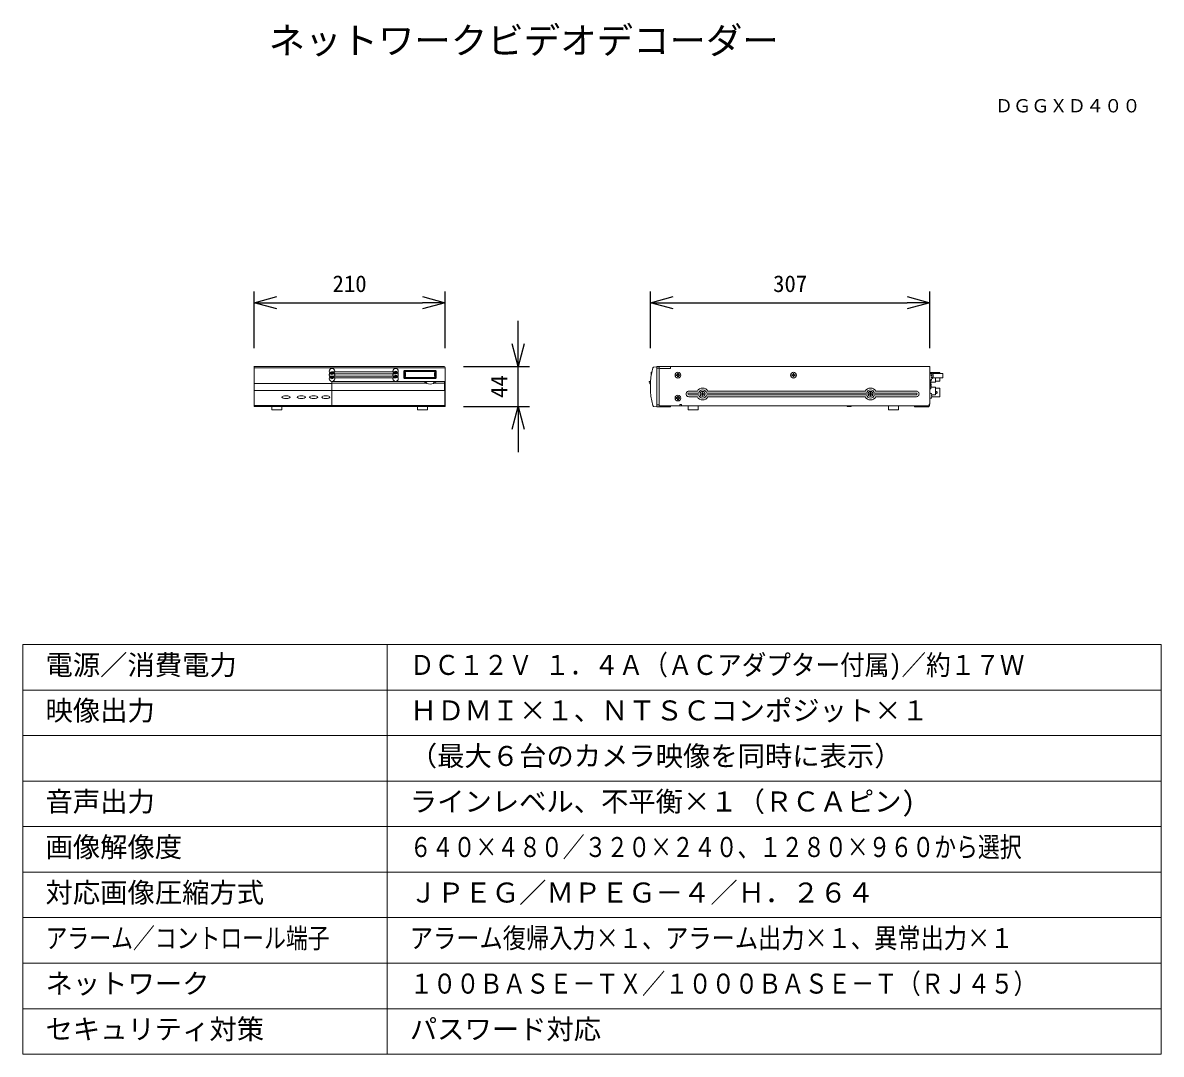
# Model space of a CAD drawing. Units: millimetres, scale not verified. Extents: x -62 to 62, y -56 to 57.
import ezdxf
from ezdxf.enums import TextEntityAlignment as Align

# ---------------------------------------------------------------- set-up
doc = ezdxf.new("R2010")
doc.units = ezdxf.units.MM
doc.header["$LTSCALE"] = 0.125
for name, color, linetype in [('0-0_0', 7, 'Continuous'), ('0-2_MOJI1', 7, 'Continuous'), ('0-4_TOUROKU', 7, 'Continuous'), ('0-5_SUNPO', 7, 'Continuous')]:
    doc.layers.add(name, color=color, linetype=linetype)
doc.layers.add('0-3_WAKU', color=1, linetype='Continuous', lineweight=18)
doc.layers.add('0-6_GAIKEI', color=1, linetype='Continuous', lineweight=18)
doc.styles.add('ＭＳ ゴシック', font='')
doc.styles.get('ＭＳ ゴシック').set_extended_font_data('MS Gothic')

# ---------------------------------------------------------------- blocks, each defined once
blk = doc.blocks.new('_Open30')
at = {"layer": '0-0_0'}
blk.add_line((0, 0), (-1, 0), dxfattribs=at)
blk.add_lwpolyline([(-1, 0.26795), (0, 0), (-1, -0.26795)], dxfattribs=at)
blk = doc.blocks.new('D1')
at = {"layer": '0-5_SUNPO'}
for p, q in [((56.3886, 335.0383), (56.3886, 337.5383)), ((50.3886, 332.5383), (57.6386, 332.5383)), ((56.3886, 328.1383), (56.3886, 332.5383)), ((50.3886, 328.1383), (57.6386, 328.1383)), ((56.3886, 325.6383), (56.3886, 323.1383))]:
    blk.add_line(p, q, dxfattribs=at)
at = {"layer": '0-5_SUNPO', "xscale": 2.5, "yscale": 2.5}
for p, rotation in [((56.3886, 332.5383), 270), ((56.3886, 328.1383), 90)]:
    blk.add_blockref('_Open30', p, dxfattribs=dict(at, rotation=rotation))
at = {"layer": '0-5_SUNPO', "style": 'ＭＳ ゴシック'}
blk.add_text('44', height=1.833, rotation=90, dxfattribs=at).set_placement((55.7636, 329.0883), align=Align.BOTTOM_LEFT)
blk = doc.blocks.new('D2')
at = {"layer": '0-5_SUNPO'}
for p, q in [((27.3886, 334.5383), (27.3886, 340.7883)), ((48.3886, 334.5383), (48.3886, 340.7883)), ((29.8886, 339.5383), (45.8886, 339.5383))]:
    blk.add_line(p, q, dxfattribs=at)
at = {"layer": '0-5_SUNPO', "xscale": 2.5, "yscale": 2.5, "rotation": 180}
blk.add_blockref('_Open30', (27.3886, 339.5383), dxfattribs=at)
at = {"layer": '0-5_SUNPO', "xscale": 2.5, "yscale": 2.5}
blk.add_blockref('_Open30', (48.3886, 339.5383), dxfattribs=at)
at = {"layer": '0-5_SUNPO', "style": 'ＭＳ ゴシック'}
blk.add_text('210', height=1.833, dxfattribs=at).set_placement((36.0136, 340.1633), align=Align.BOTTOM_LEFT)
blk = doc.blocks.new('D3')
at = {"layer": '0-5_SUNPO'}
for p, q in [((70.9114, 334.5383), (70.9114, 340.7883)), ((101.6114, 334.5383), (101.6114, 340.7883)), ((73.4114, 339.5383), (99.1114, 339.5383))]:
    blk.add_line(p, q, dxfattribs=at)
at = {"layer": '0-5_SUNPO', "xscale": 2.5, "yscale": 2.5, "rotation": 180}
blk.add_blockref('_Open30', (70.9114, 339.5383), dxfattribs=at)
at = {"layer": '0-5_SUNPO', "xscale": 2.5, "yscale": 2.5}
blk.add_blockref('_Open30', (101.6114, 339.5383), dxfattribs=at)
at = {"layer": '0-5_SUNPO', "style": 'ＭＳ ゴシック'}
blk.add_text('307', height=1.833, dxfattribs=at).set_placement((84.3864, 340.1633), align=Align.BOTTOM_LEFT)

msp = doc.modelspace()

# ---------------------------------------------------------------- linework, layer by layer
at = {"layer": '0-3_WAKU', "color": 4}
for p, q in [((-62.5, -56.5), (-62.5, -11.5)), ((-62.5, -11.5), (62.5, -11.5)), ((-22.5, -56.5), (-22.5, -11.5)), ((62.5, -56.5), (62.5, -11.5)), ((-62.5, -56.5), (62.5, -56.5))]:
    msp.add_line(p, q, dxfattribs=at)
at = {"layer": '0-3_WAKU'}
for p, q in [((62.5, -16.5), (-62.5, -16.5)), ((62.5, -21.5), (-62.5, -21.5)), ((62.5, -26.5), (-62.5, -26.5)), ((-62.5, -31.5), (62.5, -31.5)), ((-62.5, -36.5), (62.5, -36.5)), ((-62.5, -41.5), (62.5, -41.5)), ((-62.5, -46.5), (62.5, -46.5)), ((-62.5, -51.5), (62.5, -51.5))]:
    msp.add_line(p, q, dxfattribs=at)
at = {"layer": '0-6_GAIKEI', "color": 7}
for p, q in [((-37.1114, 18.9441), (-37.1114, 14.6792)), ((-37.0108, 19.0383), (-16.226, 19.0383)), ((-16.1114, 14.6792), (-16.1114, 18.9237)), ((6.7633, 18.9731), (6.6628, 18.8727)), ((7.1156, 18.9855), (6.7633, 18.9731)), ((7.1156, 19.0383), (37.0212, 19.0383)), ((7.1156, 19.0383), (7.1156, 14.6087)), ((37.1114, 18.9476), (37.1114, 14.9107)), ((-37.0705, 14.6383), (-16.1524, 14.6383)), ((6.7633, 14.6412), (6.6628, 14.742)), ((7.1156, 14.6087), (6.7633, 14.6412)), ((8.6257, 14.6087), (7.1156, 14.6087)), ((8.6257, 14.7093), (37.0209, 14.7093)), ((8.6257, 14.7093), (8.6257, 14.6087)), ((37.0209, 14.9107), (37.0209, 14.7093)), ((37.1114, 14.9107), (37.0209, 14.9107))]:
    msp.add_line(p, q, dxfattribs=at)
at = {"layer": '0-6_GAIKEI'}
for p, q in [((-16.1158, 18.8725), (-37.1101, 18.8725)), ((7.366, 18.8369), (7.1156, 18.8369)), ((7.3673, 19.0384), (7.3673, 14.6125)), ((8.6257, 18.8168), (7.4679, 18.8168)), ((8.6257, 19.0383), (8.6257, 18.8168)), ((-28.5614, 18.436), (-21.5514, 18.436)), ((-28.5614, 18.236), (-21.5514, 18.236)), ((-28.5614, 17.986), (-21.5514, 17.986)), ((-28.5614, 17.786), (-21.5514, 17.786)), ((-20.6617, 18.4649), (-20.6617, 17.8409)), ((-20.5561, 18.442), (-20.5561, 17.8436)), ((-20.536, 18.5908), (-17.224, 18.5908)), ((-20.536, 17.7151), (-17.224, 17.7151)), ((-20.5227, 17.8101), (-17.2374, 17.8101)), ((-20.5224, 18.4756), (-17.2374, 18.4756)), ((-17.2038, 18.442), (-17.2038, 17.8436)), ((-17.0982, 18.4649), (-17.0982, 17.8409)), ((6.5115, 18.4079), (6.5115, 18.1113)), ((6.5524, 18.4079), (6.5115, 18.4079)), ((37.3006, 18.3838), (37.1114, 18.3838)), ((37.3229, 18.2832), (37.1114, 18.2832)), ((37.1843, 18.1061), (37.1114, 18.1061)), ((37.1843, 17.5527), (37.1114, 17.5527)), ((37.3229, 17.7798), (37.3105, 17.7798)), ((37.3229, 18.2328), (37.3229, 18.2832)), ((37.3229, 17.8302), (37.3229, 17.7798)), ((38.2087, 18.3688), (37.3618, 18.3688)), ((37.4236, 18.2832), (37.4236, 18.2328)), ((38.531, 18.2832), (37.4236, 18.2832)), ((37.4236, 17.7798), (37.4236, 17.8302)), ((37.4236, 17.7798), (38.531, 17.7798)), ((37.7256, 17.3218), (37.7256, 17.7798)), ((38.2087, 18.2832), (38.2087, 18.3688)), ((38.2087, 17.4125), (38.2087, 17.7798)), ((38.531, 17.7798), (38.531, 18.2832)), ((-28.6349, 17.1813), (-37.0295, 17.1813)), ((-28.6349, 16.3985), (-37.0295, 16.3985)), ((-28.5746, 17.3973), (-28.5735, 14.6383)), ((-28.5746, 17.3973), (-16.1931, 17.3973)), ((-28.5745, 17.1925), (-18.1725, 17.1925)), ((-28.5745, 16.3986), (-16.1432, 16.3986)), ((-18.1483, 17.3973), (-18.1725, 17.1925)), ((-17.3971, 17.3973), (-17.3728, 17.1925)), ((-17.3728, 17.1925), (-16.1934, 17.1925)), ((-16.1931, 17.3973), (-16.1934, 16.3986)), ((-16.1432, 16.3986), (-16.1432, 14.742)), ((6.4232, 17.3973), (6.2622, 17.3973)), ((11.5686, 16.3201), (10.6392, 16.3201)), ((12.7298, 16.3201), (29.9976, 16.3201)), ((35.6114, 16.3201), (31.1592, 16.3201)), ((37.202, 17.062), (37.2233, 17.062)), ((37.202, 17.01), (37.202, 17.062)), ((37.2233, 17.01), (37.202, 17.01)), ((37.202, 16.8533), (37.2233, 16.8533)), ((37.202, 16.8014), (37.202, 16.8533)), ((37.2233, 16.8014), (37.202, 16.8014)), ((37.2042, 17.3218), (37.7256, 17.3218)), ((37.2215, 16.748), (37.7256, 16.748)), ((37.7256, 17.4125), (38.2087, 17.4125)), ((37.7256, 16.748), (37.7256, 15.9125)), ((37.7256, 16.6574), (38.2087, 16.6574)), ((38.2087, 16.6574), (38.2087, 15.701)), ((9.2548, 15.6154), (9.3807, 15.6154)), ((9.2548, 15.5148), (9.2548, 15.6154)), ((9.3807, 15.5148), (9.2548, 15.5148)), ((9.3807, 15.6154), (9.3807, 15.7413)), ((9.3807, 15.7413), (9.4815, 15.7413)), ((9.3807, 15.3889), (9.3807, 15.5148)), ((9.4815, 15.3889), (9.3807, 15.3889)), ((9.4815, 15.7413), (9.4815, 15.6154)), ((9.4815, 15.6154), (9.6072, 15.6154)), ((9.4815, 15.5148), (9.4815, 15.3889)), ((9.6072, 15.5148), (9.4815, 15.5148)), ((9.6072, 15.6154), (9.6072, 15.5148)), ((11.7076, 16.1188), (10.6392, 16.1188)), ((11.7076, 15.9174), (10.6392, 15.9174)), ((11.5686, 15.7162), (10.6392, 15.7162)), ((11.9789, 15.9929), (11.9789, 16.0432)), ((11.9789, 16.0432), (12.123, 16.0432)), ((12.123, 15.9929), (11.9789, 15.9929)), ((12.123, 16.1882), (12.1753, 16.1882)), ((12.123, 16.0432), (12.123, 16.1882)), ((12.123, 15.848), (12.123, 15.9929)), ((12.1753, 15.848), (12.123, 15.848)), ((12.1753, 16.1882), (12.1753, 16.0432)), ((12.1753, 16.0432), (12.3192, 16.0432)), ((12.1753, 15.9929), (12.1753, 15.848)), ((12.3192, 15.9929), (12.1753, 15.9929)), ((12.3192, 16.0432), (12.3192, 15.9929)), ((12.5909, 16.1188), (30.1366, 16.1188)), ((12.5909, 15.9174), (30.1366, 15.9174)), ((12.7298, 15.7162), (29.9976, 15.7162)), ((35.6114, 16.1188), (31.0202, 16.1188)), ((35.6114, 15.9174), (31.0202, 15.9174)), ((35.6114, 15.7162), (31.1591, 15.7162)), ((37.1843, 16.0933), (37.1114, 16.0933)), ((37.1843, 15.5399), (37.1114, 15.5399)), ((37.2904, 15.8425), (37.2904, 15.7905)), ((37.3118, 15.8425), (37.2904, 15.8425)), ((37.2904, 15.7905), (37.3118, 15.7905)), ((38.2087, 15.701), (37.3054, 15.701)), ((37.7256, 15.9125), (37.3086, 15.9125)), ((-37.1101, 14.7417), (-28.5736, 14.7417)), ((-16.1432, 14.742), (-28.5736, 14.742)), ((7.3689, 14.81), (7.1156, 14.81)), ((7.4679, 14.7093), (8.6257, 14.7093)), ((9.6323, 14.8604), (9.8336, 14.8604)), ((9.6323, 14.7093), (9.6323, 14.8604)), ((9.8336, 14.8604), (9.8336, 14.7093)), ((28.0109, 14.7093), (28.0109, 14.6389)), ((28.0109, 14.6389), (28.4637, 14.6389)), ((28.4637, 14.6389), (28.4637, 14.7093)), ((35.4102, 14.6087), (35.4102, 14.7093)), ((36.9203, 14.6087), (35.4102, 14.6087)), ((37.0209, 14.81), (37.0713, 14.81)), ((37.0713, 14.7093), (37.0209, 14.7093)), ((37.0713, 14.81), (37.0713, 14.7093))]:
    msp.add_line(p, q, dxfattribs=at)
for points in [[(9.3807, 18.2585), (9.4815, 18.2585), (9.4815, 18.1326), (9.6072, 18.1326), (9.6072, 18.0319), (9.4815, 18.0319), (9.4815, 17.906), (9.3807, 17.906), (9.3807, 18.0319), (9.2548, 18.0319), (9.2548, 18.1326), (9.3807, 18.1326)], [(22.0712, 18.2581), (22.172, 18.2581), (22.172, 18.1322), (22.2977, 18.1322), (22.2977, 18.0315), (22.172, 18.0315), (22.172, 17.9056), (22.0712, 17.9056), (22.0712, 18.0315), (21.9453, 18.0315), (21.9453, 18.1322), (22.0712, 18.1322)], [(30.7488, 16.0432), (30.6048, 16.0432), (30.6048, 16.1882), (30.5524, 16.1882), (30.5524, 16.0432), (30.4085, 16.0432), (30.4085, 15.9929), (30.5524, 15.9929), (30.5524, 15.848), (30.6048, 15.848), (30.6048, 15.9929), (30.7488, 15.9929)]]:
    msp.add_lwpolyline(points, close=True, dxfattribs=at)
for points in [[(37.2233, 17.4622), (37.202, 17.4622), (37.202, 17.5141), (37.2233, 17.5141)], [(37.3118, 17.8553), (37.2904, 17.8553), (37.2904, 17.8033), (37.3118, 17.8033)]]:
    msp.add_lwpolyline(points, dxfattribs=at)
at = {"layer": '0-6_GAIKEI', "color": 7}
for points in [[(-35.1614, 14.6383), (-35.1614, 14.2883), (-34.0614, 14.2883), (-34.0614, 14.6383)], [(-19.1614, 14.6383), (-19.1614, 14.2883), (-18.0614, 14.2883), (-18.0614, 14.6383)], [(10.5609, 14.7093), (10.5609, 14.2883), (11.6609, 14.2883), (11.6609, 14.7093)], [(32.5609, 14.7093), (32.5609, 14.2883), (33.6609, 14.2883), (33.6609, 14.7093)]]:
    msp.add_lwpolyline(points, dxfattribs=at)
at = {"layer": '0-6_GAIKEI'}
for centre, radius in [((-28.5474, 18.5311), 0.2955), ((-21.5654, 18.5308), 0.2952), ((-28.5473, 18.0825), 0.2969), ((-28.5474, 17.6903), 0.296), ((-28.5476, 18.1421), 0.2942), ((-28.5581, 17.8386), 0.1473), ((-28.5582, 18.2895), 0.1464), ((-28.5614, 18.336), 0.1), ((-28.5614, 17.886), 0.1), ((-28.5647, 18.3242), 0.0879), ((-28.5647, 17.8742), 0.0879), ((-28.5655, 17.9013), 0.0842), ((-28.5655, 18.3517), 0.0838), ((-21.5656, 18.0822), 0.2966), ((-21.5655, 17.69), 0.2963), ((-21.5654, 18.1417), 0.2945), ((-21.5548, 17.9336), 0.1476), ((-21.5547, 18.3829), 0.1469), ((-21.5515, 18.336), 0.1), ((-21.5515, 17.886), 0.1), ((-21.5483, 18.3476), 0.0879), ((-21.5482, 17.8977), 0.0879), ((-21.5474, 17.8707), 0.0843), ((-21.5474, 18.3204), 0.084), ((9.431, 18.0823), 0.3171), ((22.1215, 18.0819), 0.3171), ((12.1493, 16.0182), 0.2768), ((30.5784, 16.0182), 0.2768), ((9.431, 15.5651), 0.3171)]:
    msp.add_circle(centre, radius, dxfattribs=at)
at = {"layer": '0-6_GAIKEI', "color": 7}
for centre, radius, start, end in [((-37.0164, 18.9434), 0.0951, 86.62333, 179.56389), ((-16.226, 18.9237), 0.1146, 0, 90), ((15.0064, 16.8073), 8.5955, 166.09666, 193.90334), ((37.0259, 18.9527), 0.0857, 356.59155, 93.15073), ((-37.0705, 14.6792), 0.0409, 180, 270), ((-16.1524, 14.6792), 0.0409, 270, 0)]:
    msp.add_arc(centre, radius, start, end, dxfattribs=at)
at = {"layer": '0-6_GAIKEI'}
for centre, radius, start, end in [((7.4679, 18.7161), 0.1007, 89.9998, 179.96006), ((-20.536, 18.465), 0.1257, 89.98399, 180.08021), ((-20.536, 17.8407), 0.1257, 179.91979, 270.01601), ((-20.5224, 18.4418), 0.0338, 90.10203, 179.65774), ((-20.5224, 17.8438), 0.0338, 180.34226, 269.89797), ((-21.4723, 18.1433), 1.0063, 340.66788, 19.28357), ((-16.2876, 18.1433), 1.0063, 160.71643, 199.33212), ((-17.2375, 18.4418), 0.0338, 0.34226, 89.89797), ((-17.2375, 17.8438), 0.0338, 270.10203, 359.65774), ((-17.2239, 18.465), 0.1257, 359.91979, 90.01601), ((-17.2239, 17.8407), 0.1257, 269.98399, 0.08021), ((37.1732, 17.9966), 0.1098, 28.00287, 84.19429), ((37.1732, 17.662), 0.1098, 275.80571, 331.99713), ((36.79, 17.5265), 0.4335, 358.3658, 4.89769), ((36.9255, 17.8729), 0.3867, 357.38495, 26.95233), ((36.9255, 17.7857), 0.3867, 333.04767, 2.61505), ((37.3015, 18.2555), 0.1283, 12.48513, 90.42392), ((37.3054, 17.8042), 0.1252, 267.786, 348.71833), ((38.4281, 18.0315), 1.1234, 169.67626, 190.32374), ((36.9082, 18.0315), 0.5533, 338.6638, 21.3362), ((-17.7725, 17.9488), 0.8557, 220.12446, 319.87554), ((6.6466, 17.3986), 0.3844, 180.18206, 232.63972), ((10.6391, 16.0181), 0.3019, 89.96657, 270.03343), ((12.1493, 16.0182), 0.6546, 27.46731, 152.53269), ((12.1493, 16.0182), 0.4531, 12.83504, 167.16496), ((30.5784, 16.0182), 0.6546, 27.46731, 152.53269), ((30.5784, 16.0182), 0.4531, 12.83504, 167.16496), ((35.6116, 16.0181), 0.3019, 269.96657, 90.03343), ((37.0709, 17.3376), 0.131, 288.03199, 339.77359), ((37.0709, 16.978), 0.131, 20.22641, 71.96801), ((37.0709, 16.6768), 0.131, 288.03199, 339.77359), ((36.8483, 17.0812), 0.3755, 357.07414, 28.70813), ((36.79, 17.4498), 0.4335, 338.68675, 1.6342), ((36.79, 16.8657), 0.4335, 358.3658, 21.31325), ((36.79, 16.789), 0.4335, 338.68675, 1.6342), ((36.6377, 17.0071), 0.5857, 352.60078, 0.2832), ((37.8162, 16.1791), 0.0997, 204.61616, 155.38384), ((10.6393, 16.0181), 0.1007, 90.02006, 269.97994), ((12.1493, 16.0182), 0.6546, 207.47426, 332.52574), ((12.1493, 16.0182), 0.4531, 192.84418, 347.15582), ((30.5784, 16.0182), 0.6546, 207.47426, 332.52574), ((30.5784, 16.0182), 0.4531, 192.84418, 347.15582), ((35.6114, 16.0181), 0.1007, 270.02006, 89.97994), ((37.1732, 15.9838), 0.1098, 28.00287, 84.19429), ((37.1732, 15.6492), 0.1098, 275.80571, 331.99713), ((36.9255, 15.8601), 0.3867, 357.38495, 26.95233), ((36.9255, 15.7729), 0.3867, 333.04767, 2.61505), ((7.468, 14.8101), 0.1008, 180.05973, 269.94027), ((36.9203, 14.7093), 0.1006, 269.97411, 359.98575)]:
    msp.add_arc(centre, radius, start, end, dxfattribs=at)
for centre in [(-33.5882, 15.6776), (-31.9087, 15.6776), (-30.5621, 15.6776), (-29.2229, 15.6776)]:
    msp.add_ellipse(centre, major_axis=(0.4513, -0.0003), ratio=0.335834, dxfattribs=at)

# ---------------------------------------------------------------- block references
at = {"layer": '0-5_SUNPO'}
for name in ['D2', 'D3', 'D1']:
    msp.add_blockref(name, (-64.5, -313.5), dxfattribs=at)

# ---------------------------------------------------------------- texts
at = {"layer": '0-2_MOJI1', "style": 'ＭＳ ゴシック'}
for s, height, p in [('ネットワークビデオデコーダー', 2.933, (-35.5, 52.5)), ('電源／消費電力', 2.199, (-60, -15.5)), ('映像出力', 2.199, (-60, -20.5)), ('ＨＤＭＩ×１、ＮＴＳＣコンポジット×１', 2.199, (-20, -20.5)), ('（最大６台のカメラ映像を同時に表示）', 2.199, (-20, -25.5)), ('音声出力', 2.199, (-60, -30.5)), ('ラインレベル、不平衡×１（ＲＣＡピン)', 2.199, (-20, -30.5)), ('画像解像度', 2.199, (-60, -35.5)), ('対応画像圧縮方式', 2.199, (-60, -40.5)), ('ＪＰＥＧ／ＭＰＥＧ－４／Ｈ．２６４', 2.199, (-20, -40.5)), ('ネットワーク', 2.199, (-60, -50.5)), ('セキュリティ対策', 2.199, (-60, -55.5)), ('パスワード対応', 2.199, (-20, -55.5))]:
    msp.add_text(s, height=height, dxfattribs=at).set_placement(p, align=Align.BOTTOM_LEFT)
for s, width, p in [('ＤＣ１２Ｖ １．４Ａ（ＡＣアダプター付属)／約１７Ｗ', 0.9, (-20, -15.5)), ('６４０×４８０／３２０×２４０、１２８０×９６０から選択', 0.8, (-20, -35.5)), ('アラーム／コントロール端子', 0.8, (-60, -45.5)), ('アラーム復帰入力×１、アラーム出力×１、異常出力×１', 0.85, (-20, -45.5)), ('１００ＢＡＳＥ－ＴＸ／１０００ＢＡＳＥ－Ｔ（ＲＪ４５）', 0.85, (-20, -50.5))]:
    msp.add_text(s, height=2.199, dxfattribs=dict(at, width=width)).set_placement(p, align=Align.BOTTOM_LEFT)
at = {"layer": '0-4_TOUROKU', "style": 'ＭＳ ゴシック'}
msp.add_text('ＤＧＧＸＤ４００', height=1.466, dxfattribs=at).set_placement((44.2333, 46.5), align=Align.BOTTOM_LEFT)

doc.saveas('drawing.dxf')
